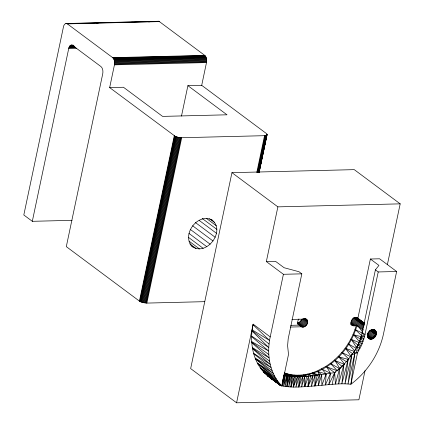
<?xml version="1.0" encoding="UTF-8"?>
<svg xmlns="http://www.w3.org/2000/svg" width="424" height="424" viewBox="0 0 424 424"><rect width="100%" height="100%" fill="white"/><g stroke="black" fill="none" stroke-linecap="round" stroke-linejoin="round"><path stroke-width="0.64" d="M181.488 116.059L187.896 85.669L201.702 85.33L266.309 133.454C268.265 134.615 265.933 136.035 264.539 135.68L181.7 137.721L178.313 137.355L175.154 136.268L109.657 87.598L114.448 64.851C114.888 62.397 114.65 59.413 112.689 57.653L67.358 23.892C65.402 22.477 63.637 25.106 63.457 26.866L23.813 214.984L32.314 221.312L72.043 220.332M201.702 85.33L206.493 62.582C206.933 60.129 206.695 57.145 204.734 55.385L159.403 21.619L158.634 21.248L157.458 21.386M365.032 370.682L358.895 399.784L236.581 402.8L190.657 368.594L231.949 172.658L277.874 206.864L266.341 261.582L275.547 261.354L284.112 267.729L298.989 271.726L301.819 273.835L288.193 338.771L287.605 345.682L288.5 354.438L281.854 385.957C269.272 373.279 266.521 353.78 270.215 336.889L253.155 324.175C249.105 342.295 252.815 363.728 267.798 375.961L280.317 385.352C291.526 388.384 303.425 386.609 314.846 385.946L315.043 375.632L312.456 372.77C303.393 375.664 293.286 376.268 284.287 372.818M371.933 329.755L375.584 332.474C376.989 337.356 367.963 341.182 367.725 335.008C367.248 330.805 374.62 327.482 375.584 332.612M335.76 371.89L334.695 372.611L312.864 375.892L308.619 376.321L303.886 375.325L302.683 376.724L298.708 386.964L299.355 375.669C326.909 374.281 349.816 351.379 356.934 325.616L356.303 325.15C354.665 326.374 352.418 325.924 351.088 324.466M307.845 374.042L308.476 374.514L308.619 376.321C303.854 377.498 299.503 375.314 294.76 375.531L290.97 386.916L291.399 376.422L289.687 374.419M368.986 338.691C364.719 335.336 370.253 327.498 374.906 330.063C379.167 333.418 373.634 341.262 368.986 338.691L369.023 337.801M313.087 373.242L317.247 375.351L314.846 385.946L318.36 385.617L319.468 375.039L313.087 373.242L312.864 375.892L307.994 386.497L308.619 376.321L304.729 386.704L304.591 376.623L303.255 374.853M304.591 376.623L301.623 386.863L302.683 376.724L297.404 376.798L293.376 386.985L294.235 376.676L290.318 374.89L284.345 373.056M190.901 245.48C205.396 258.492 227.126 230.481 211.327 219.484M368.668 338.458L368.753 337.605M375.611 333.418L371.461 330.153M290.97 386.916L292.772 376.565L290.318 374.89L294.76 375.531L299.095 376.809L295.968 387.001L297.404 376.798L288.956 376.046L286.067 373.751L290.127 376.247L286.815 386.635L287.891 375.818L285.437 373.284M290.339 327.058L301.4 326.782C305.868 328.886 310.421 320.973 305.619 318.631M364.444 323.099L357.893 318.223L370.375 259.016L378.939 265.392L375.399 269.839L362.207 332.437C360.692 339.513 357.708 346.228 353.669 352.217L354.761 353.711L350.902 384.255C340.053 383.015 329.167 384.722 318.36 385.617L321.699 374.715L317.041 371.053L312.456 372.77M290.127 376.247L288.776 386.799L291.399 376.422L286.067 373.751M358.291 345.428L356.923 346.821L358.847 350.574L355.37 349.556L357.543 352.736L351.819 354.787L348.067 359.753L345.004 383.815L351.819 354.787L353.669 352.217L357.543 352.736L362.154 343.843L364.492 336.889L378.229 271.954L375.399 269.839M286.815 386.635L288.956 376.046L284.17 374.45L282.511 385.999L285.347 375.023L284.409 374.196M368.382 338.182L368.509 337.345M284.493 373.846L286.937 375.569L285.119 386.439L287.891 375.818L284.175 373.47M304.729 386.704L306.579 376.486L303.886 375.325M267.47 375.706L280.349 385.331L281.854 385.957L283.677 376.194M368.133 337.875L368.292 337.08M32.314 221.312L68.736 48.463C68.921 46.704 70.686 44.075 72.642 45.485L100.976 66.589C102.937 68.349 103.17 71.333 102.735 73.787L66.308 246.636L139.417 301.093L141.452 302.132L146.852 303.091L204.707 301.66M139.417 301.093L174.264 135.722M139.825 301.369L174.677 135.998M140.307 301.634L175.154 136.268M140.853 301.893L175.7 136.523M141.452 302.132L176.299 136.767M142.093 302.354L176.941 136.984M142.771 302.55L177.619 137.185M143.466 302.72L178.313 137.355M144.171 302.863L179.023 137.493M144.876 302.969L179.723 137.604M145.564 303.049L180.412 137.678M146.227 303.086L181.075 137.715M146.852 303.091L181.7 137.721M256.78 172.499L264.539 135.68M257.357 172.467L265.117 135.643M257.877 172.398L265.636 135.579M258.327 172.292L266.087 135.473M258.704 172.16L266.463 135.341M258.863 172.637L266.76 135.171M259.011 172.383L267.046 134.27M259.069 172.446L266.966 134.98M259.08 172.637L267.109 134.525M236.581 402.8L253.155 324.175M270.215 336.889L283.407 274.291L266.341 261.582M298.708 386.964L300.855 376.788L298.724 375.198M357.543 352.736L350.902 384.255C367.189 372.071 379.151 354.024 383.455 334.096L396.641 271.498L379.581 258.788L370.375 259.016M387.377 264.634L400.187 203.849L354.263 169.642L231.949 172.658M332.162 384.335L334.695 372.611L343.954 364.338L348.067 359.753L341.866 383.81L343.954 364.338L339.974 368.859L330.238 363.379L325.971 366.336L317.041 371.053M354.761 353.711L348.03 383.959L351.819 354.787L351.072 356.441M282.172 383.269L284.17 374.45M293.376 386.985L295.777 376.756L294.129 375.06M367.921 337.531L368.117 336.767M307.994 386.497L310.718 376.12L308.476 374.514L312.864 375.892L311.375 386.243L315.043 375.632M330.238 363.379C342.73 353.881 352.153 340.308 356.303 325.15M286.937 375.569L283.688 386.222L285.347 375.023L284.345 374.312M375.479 334.26L370.322 330.179L375.542 334.08M367.741 337.154L367.963 336.455M367.608 336.751L367.857 336.094M314.846 385.946L319.468 375.039L317.671 371.519L326.141 374.021L325.394 384.944L330.497 373.306L326.602 366.802L325.971 366.336M367.513 336.327L367.772 335.739M303.674 327.052L298.003 322.828L300.192 321.631L301.687 319.452L307.358 323.676M334.324 360.061L334.955 360.527L339.974 368.859L339.592 368.525L337.366 370.809L326.602 366.802L334.695 372.611L328.833 384.621L330.497 373.306L321.556 368.901M367.465 335.887L367.741 335.347M370.364 330.418L370.2 330.704L370.428 330.566M367.73 334.965L367.46 335.426L367.725 335.008M343.376 365.313L343.954 364.338L338.654 383.916L339.592 368.525L335.411 384.096L334.695 372.611M368.599 332.342L368.297 332.628M347.373 360.819L348.067 359.753M367.491 334.96L367.767 334.562M298.904 319.028C297.468 320.692 296.996 323.862 299.169 325.123L290.716 325.335M370.555 330.492L370.783 330.164M367.571 334.488L367.825 334.165M370.931 330.301L371.212 329.952M356.923 346.821L360.05 348.369L358.322 344.018L362.154 343.843L359.552 341.166L360.347 340.255M371.307 330.158L371.652 329.782M372.092 329.66L371.928 329.994M372.071 329.973L372.532 329.581M372.961 329.543L372.68 329.93M280.349 385.331L267.798 375.961M372.823 329.941L373.385 329.559M373.798 329.618L373.396 330.026M373.539 330.073L374.191 329.724M374.562 329.872L374.053 330.28M374.18 330.36L374.906 330.063M375.219 330.301L374.62 330.678M374.731 330.8L375.505 330.572M375.759 330.884L375.081 331.213M375.161 331.367L375.971 331.229M376.146 331.605L375.404 331.865M375.452 332.05L376.284 332.003M65.8 23.516L158.634 21.248M66.981 23.659L159.027 21.391M79.611 23.527L80.936 23.495M96.826 23.103L98.151 23.071M114.045 22.679L115.37 22.647M131.26 22.255L132.585 22.223M148.48 21.831L149.804 21.799M67.358 23.892L159.403 21.619M71.084 45.114L72.409 45.082M70.697 45.251L73.347 45.188M70.326 45.485L72.976 45.421M69.976 45.803L73.288 45.723M69.653 46.2L74.29 46.089M69.361 46.677L74.661 46.545M69.112 47.218L75.069 47.069M68.9 47.817L75.525 47.652M68.736 48.463L76.686 48.267M112.689 57.653L204.734 55.385M113.049 57.971L205.094 55.703M113.388 58.374L205.428 56.1M113.69 58.846L205.735 56.578M113.961 59.392L206.006 57.118M114.194 59.991L206.234 57.717M114.379 60.637L206.424 58.364M114.517 61.316L206.562 59.047M114.607 62.026L206.652 59.758M114.644 62.747L206.689 60.473M114.628 63.462L206.674 61.194M114.565 64.167L206.61 61.899M114.448 64.851L206.493 62.582M109.657 87.598L123.463 87.259L162.578 116.393L227.004 114.803L187.896 85.669M277.874 206.864L400.187 203.849M283.407 274.291L301.819 273.835M378.229 271.954L396.641 271.498M291.94 319.426L303.07 319.15L304.686 318.742L306.647 319.399M375.563 332.421L376.374 332.427M375.595 332.814L376.427 332.872M359.552 341.166L363.045 341.543L360.612 338.273L361.529 336.709L360.612 338.273L363.824 339.221L361.497 335.363L364.492 336.889L362.207 332.437L365.043 334.547M375.638 333.259L376.433 333.328M375.579 333.635L376.395 333.799M361.243 336.614L353.717 334.833L353.086 334.361M348.936 359.584L338.818 356.876L338.188 356.409M375.542 334.064L376.316 334.271M354.411 351.401L345.12 348.231M375.41 334.478L376.199 334.748M359.351 342.64L350.791 339.147M344.368 364.317L334.955 360.527L342.004 366.357M375.293 334.907L376.035 335.214L369.553 330.63M341.797 352.45L351.13 356.923M354.994 329.474L362.462 333.185M212.376 220.263C197.844 211.777 180.173 235.951 193 247.044M294.76 375.531L297.404 376.798M375.086 335.305L375.834 335.681M348.131 343.784L356.271 348.327M251.739 341.643L268.699 351.046L251.66 336.683M270.947 378.298L274.344 380.296M375.595 336.131L369.171 331.42M255.142 358.079L271.058 367.523L253.679 353.733M252.19 329.888L269.553 340.461L253.043 324.763M252.349 347.558L269.081 357.867L251.803 342.756M346.779 361.879L338.818 356.876L344.548 364.041M360.829 339.401L353.717 334.833L359.764 342.131M357.893 318.223C354.082 315.324 348.777 321.97 352.116 325.235M257.405 363.108L273.295 373.454L255.508 359.049M251.676 336.115L268.795 347.553L252.068 331.049M253.541 353.219L270.215 364.396L252.534 348.623M374.625 336.084L375.32 336.561M260.204 367.73L276.231 378.886L257.887 363.999M255.306 358.577L272.086 370.544M272.288 379.141L276.941 382.464M280.047 384.679L281.08 385.421M251.755 342.205L268.795 354.491M263.511 371.89L279.824 383.757L260.792 368.525M352.678 353.754L345.751 348.703L350.966 356.128M267.051 375.335L281.112 385.607L264.014 372.42M356.934 325.616L358.524 326.782L362.557 331.934M271.71 378.812L280.937 385.601M267.226 375.5L280.614 385.405M358.322 344.018L361.158 346.122M356.785 317.369L357.814 318.138M356.785 317.528L364.603 323.353M372.945 329.565L375.028 331.118M356.081 317.38L364.428 323.597M372.77 329.808L375.378 331.754M355.238 317.322L364.629 324.312M354.247 317.327L364.158 324.71M352.858 318.191L363.813 326.353M363.432 327.148L352.471 318.986L351.968 319.723L362.923 327.879M368.663 332.156L374.403 336.428M351.364 320.369L363.357 329.305M368.053 332.803L373.793 337.075M351.199 321.297L363.188 330.227M367.884 333.725L373.099 337.61M350.966 322.081L355.604 325.531M367.147 334.133L372.351 338.007M350.717 322.717L354.84 325.791M367.37 335.119L371.578 338.257M350.987 323.586L354.082 325.886M367.619 335.972L370.809 338.347M209.483 218.715L214.73 222.621M350.781 323.909L353.356 325.828M367.597 336.433L370.072 338.278M350.621 323.957L351.65 324.726M351.146 324.455L352.694 325.606M367.905 336.932L369.399 338.045M367.804 336.916L368.811 337.668M206.287 218.302L216.256 225.727M202.168 218.434L216.86 229.373M199.185 220.416L216.494 233.317M195.257 222.425L215.191 237.276M192.576 225.754L213.039 240.991M190.244 229.358L210.177 244.208M305.572 318.753L307.114 319.908M304.877 318.615L307.453 320.533M304.045 318.562L307.649 321.249M188.972 233.417L206.806 246.704M303.065 318.578L307.702 322.033M302.45 319.012L307.601 322.849M301.305 320.247L306.971 324.466M300.801 320.984L306.467 325.203M188.468 237.371L203.154 248.31M300.192 321.631L305.863 325.855M299.508 322.166L305.174 326.39M298.766 322.574L304.437 326.793M188.982 241.102L199.471 248.92M297.245 322.929L302.911 327.148M298.067 324.016L302.19 327.089M297.738 324.106L301.528 326.867M189.714 243.8L196.01 248.491M257.633 363.564L274.678 376.236M271.275 378.531L280.513 385.453M260.484 368.138L277.948 381.399M263.839 372.251L281.854 385.957M252.423 348.099L269.553 361.174M374.371 336.46L375.012 336.974M252.11 330.471L269.081 344.023M358.116 345.253L351.422 339.613L356.722 347.855M374.048 336.783L374.678 337.361M355.625 329.946L361.72 335.729M342.428 352.922L348.613 358.842M373.74 337.112L374.318 337.721M330.868 363.85L337.366 370.809M348.756 344.251L354.787 350.844M322.187 369.368L326.141 374.021L321.896 385.278L321.699 374.715M373.374 337.377L373.931 338.05M373.025 337.642L373.528 338.341M372.638 337.838L373.109 338.591M372.261 338.029L372.675 338.803M371.864 338.151L372.24 338.972M371.482 338.262L371.8 339.099M371.09 338.304L371.36 339.179M370.709 338.336L370.926 339.216M370.338 338.294L370.502 339.2M369.982 338.241L370.094 339.142M369.638 338.124L369.702 339.036M369.32 337.997L369.331 338.887M364.062 325.531L353.627 317.756L364.062 325.521"/></g></svg>
